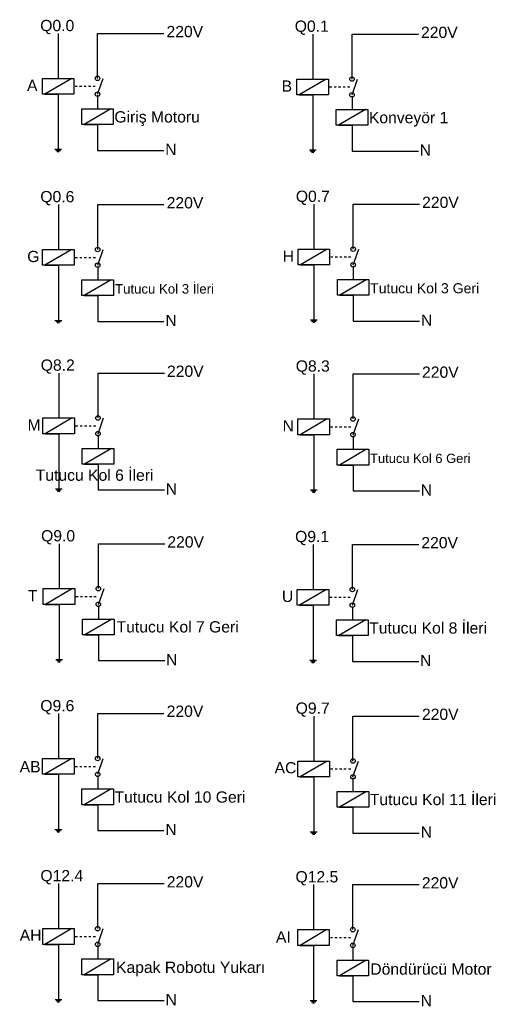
# Model space of a CAD drawing. Header units: centimetres. Extents: x 1520 to 4009, y 956 to 2116.
# Drawn here: x 2229 to 2789, y 956 to 2115 of the extents above; entities that cross this region are included whole.
import ezdxf

# ---------------------------------------------------------------- set-up
doc = ezdxf.new("R2010")
doc.units = ezdxf.units.CM
doc.styles.get("Standard").update_dxf_attribs({"font": 'arial.ttf'})

msp = doc.modelspace()

# ---------------------------------------------------------------- linework, layer by layer
for p, q in [((2274.5, 2099.2), (2274.5, 2046.3)), ((2320.8, 2046.3), (2320.8, 2099.2)), ((2320.8, 2099.2), (2398.8, 2099.2)), ((2573.8, 2098.3), (2573.8, 2045.5)), ((2620.1, 2045.5), (2620.1, 2098.3)), ((2620.1, 2098.3), (2698.1, 2098.3)), ((2256, 2027.8), (2256, 2046.3)), ((2256, 2046.3), (2274.5, 2046.3)), ((2290.4, 2046.3), (2258.7, 2027.8)), ((2274.5, 2046.3), (2293, 2046.3)), ((2274.5, 2046.3), (2290.4, 2046.3)), ((2293, 2046.3), (2293, 2027.8)), ((2320.8, 2027.8), (2327.4, 2046.3)), ((2555.3, 2027), (2555.3, 2045.5)), ((2555.3, 2045.5), (2573.8, 2045.5)), ((2589.7, 2045.5), (2558, 2027)), ((2573.8, 2045.5), (2592.4, 2045.5)), ((2573.8, 2045.5), (2589.7, 2045.5)), ((2592.4, 2045.5), (2592.4, 2027)), ((2620.1, 2027), (2626.7, 2045.5)), ((2294.3, 2037), (2297, 2037)), ((2299.6, 2037), (2302.3, 2037)), ((2304.9, 2037), (2307.6, 2037)), ((2310.2, 2037), (2312.9, 2037)), ((2315.5, 2037), (2318.1, 2037)), ((2593.7, 2036.2), (2596.3, 2036.2)), ((2599, 2036.2), (2601.6, 2036.2)), ((2604.2, 2036.2), (2606.9, 2036.2)), ((2609.5, 2036.2), (2612.2, 2036.2)), ((2614.8, 2036.2), (2617.5, 2036.2)), ((2261.3, 2027.8), (2256, 2027.8)), ((2258.7, 2027.8), (2274.5, 2027.8)), ((2262.6, 2027.8), (2261.3, 2027.8)), ((2293, 2027.8), (2262.6, 2027.8)), ((2274.5, 2027.8), (2274.5, 1963)), ((2320.8, 2026.5), (2320.8, 2010.6)), ((2560.6, 2027), (2555.3, 2027)), ((2558, 2027), (2573.8, 2027)), ((2562, 2027), (2560.6, 2027)), ((2592.4, 2027), (2562, 2027)), ((2573.8, 2027), (2573.8, 1962.2)), ((2620.1, 2025.6), (2620.1, 2009.8)), ((2302.3, 1992.1), (2302.3, 2010.6)), ((2302.3, 2010.6), (2320.8, 2010.6)), ((2336.6, 2010.6), (2304.9, 1992.1)), ((2320.8, 2010.6), (2339.3, 2010.6)), ((2320.8, 2010.6), (2336.6, 2010.6)), ((2339.3, 2010.6), (2339.3, 1992.1)), ((2601.6, 1991.3), (2601.6, 2009.8)), ((2601.6, 2009.8), (2620.1, 2009.8)), ((2636, 2009.8), (2604.2, 1991.3)), ((2620.1, 2009.8), (2638.6, 2009.8)), ((2620.1, 2009.8), (2636, 2009.8)), ((2638.6, 2009.8), (2638.6, 1991.3)), ((2307.6, 1992.1), (2302.3, 1992.1)), ((2304.9, 1992.1), (2320.8, 1992.1)), ((2308.9, 1992.1), (2307.6, 1992.1)), ((2339.3, 1992.1), (2308.9, 1992.1)), ((2320.8, 1992.1), (2320.8, 1961.7)), ((2606.9, 1991.3), (2601.6, 1991.3)), ((2604.2, 1991.3), (2620.1, 1991.3)), ((2608.2, 1991.3), (2606.9, 1991.3)), ((2638.6, 1991.3), (2608.2, 1991.3)), ((2620.1, 1991.3), (2620.1, 1960.9)), ((2270.6, 1963), (2278.5, 1963)), ((2271.9, 1961.7), (2277.2, 1961.7)), ((2273.2, 1960.4), (2275.8, 1960.4)), ((2320.8, 1961.7), (2398.8, 1961.7)), ((2569.9, 1962.2), (2577.8, 1962.2)), ((2571.2, 1960.9), (2576.5, 1960.9)), ((2572.5, 1959.6), (2575.2, 1959.6)), ((2620.1, 1960.9), (2698.1, 1960.9)), ((2274.7, 1898.1), (2274.7, 1845.3)), ((2321, 1845.3), (2321, 1898.1)), ((2321, 1898.1), (2398.9, 1898.1)), ((2575.2, 1898.6), (2575.2, 1845.7)), ((2621.4, 1845.7), (2621.4, 1898.6)), ((2621.4, 1898.6), (2699.4, 1898.6)), ((2256.2, 1826.8), (2256.2, 1845.3)), ((2256.2, 1845.3), (2274.7, 1845.3)), ((2290.6, 1845.3), (2258.8, 1826.8)), ((2274.7, 1845.3), (2293.2, 1845.3)), ((2274.7, 1845.3), (2290.6, 1845.3)), ((2293.2, 1845.3), (2293.2, 1826.8)), ((2321, 1826.8), (2327.6, 1845.3)), ((2556.7, 1827.2), (2556.7, 1845.7)), ((2556.7, 1845.7), (2575.2, 1845.7)), ((2591, 1845.7), (2559.3, 1827.2)), ((2575.2, 1845.7), (2593.7, 1845.7)), ((2575.2, 1845.7), (2591, 1845.7)), ((2593.7, 1845.7), (2593.7, 1827.2)), ((2621.4, 1827.2), (2628, 1845.7)), ((2294.5, 1836), (2297.2, 1836)), ((2299.8, 1836), (2302.5, 1836)), ((2305.1, 1836), (2307.7, 1836)), ((2310.4, 1836), (2313, 1836)), ((2315.7, 1836), (2318.3, 1836)), ((2595, 1836.5), (2597.6, 1836.5)), ((2600.3, 1836.5), (2602.9, 1836.5)), ((2605.6, 1836.5), (2608.2, 1836.5)), ((2610.8, 1836.5), (2613.5, 1836.5)), ((2616.1, 1836.5), (2618.8, 1836.5)), ((2261.5, 1826.8), (2256.2, 1826.8)), ((2258.8, 1826.8), (2274.7, 1826.8)), ((2262.8, 1826.8), (2261.5, 1826.8)), ((2293.2, 1826.8), (2262.8, 1826.8)), ((2274.7, 1826.8), (2274.7, 1762)), ((2321, 1825.4), (2321, 1809.6)), ((2561.9, 1827.2), (2556.7, 1827.2)), ((2559.3, 1827.2), (2575.2, 1827.2)), ((2563.3, 1827.2), (2561.9, 1827.2)), ((2593.7, 1827.2), (2563.3, 1827.2)), ((2575.2, 1827.2), (2575.2, 1762.5)), ((2621.4, 1825.9), (2621.4, 1810)), ((2302.5, 1791.1), (2302.5, 1809.6)), ((2302.5, 1809.6), (2321, 1809.6)), ((2336.8, 1809.6), (2305.1, 1791.1)), ((2321, 1809.6), (2339.5, 1809.6)), ((2321, 1809.6), (2336.8, 1809.6)), ((2339.5, 1809.6), (2339.5, 1791.1)), ((2602.9, 1791.5), (2602.9, 1810)), ((2602.9, 1810), (2621.4, 1810)), ((2637.3, 1810), (2605.6, 1791.5)), ((2621.4, 1810), (2639.9, 1810)), ((2621.4, 1810), (2637.3, 1810)), ((2639.9, 1810), (2639.9, 1791.5)), ((2307.7, 1791.1), (2302.5, 1791.1)), ((2305.1, 1791.1), (2321, 1791.1)), ((2309.1, 1791.1), (2307.7, 1791.1)), ((2339.5, 1791.1), (2309.1, 1791.1)), ((2321, 1791.1), (2321, 1760.7)), ((2608.2, 1791.5), (2602.9, 1791.5)), ((2605.6, 1791.5), (2621.4, 1791.5)), ((2609.5, 1791.5), (2608.2, 1791.5)), ((2639.9, 1791.5), (2609.5, 1791.5)), ((2621.4, 1791.5), (2621.4, 1761.1)), ((2270.7, 1762), (2278.7, 1762)), ((2571.2, 1762.5), (2579.1, 1762.5)), ((2272.1, 1760.7), (2277.3, 1760.7)), ((2273.4, 1759.4), (2276, 1759.4)), ((2321, 1760.7), (2398.9, 1760.7)), ((2572.5, 1761.1), (2577.8, 1761.1)), ((2573.8, 1759.8), (2576.5, 1759.8)), ((2621.4, 1761.1), (2699.4, 1761.1)), ((2275.1, 1700.2), (2275.1, 1647.4)), ((2321.4, 1647.4), (2321.4, 1700.2)), ((2321.4, 1700.2), (2399.4, 1700.2)), ((2575, 1699.1), (2575, 1646.2)), ((2621.3, 1646.2), (2621.3, 1699.1)), ((2621.3, 1699.1), (2699.3, 1699.1)), ((2256.6, 1628.9), (2256.6, 1647.4)), ((2256.6, 1647.4), (2275.1, 1647.4)), ((2291, 1647.4), (2259.3, 1628.9)), ((2275.1, 1647.4), (2293.6, 1647.4)), ((2275.1, 1647.4), (2291, 1647.4)), ((2293.6, 1647.4), (2293.6, 1628.9)), ((2321.4, 1628.9), (2328, 1647.4)), ((2556.5, 1627.7), (2556.5, 1646.2)), ((2556.5, 1646.2), (2575, 1646.2)), ((2590.9, 1646.2), (2559.2, 1627.7)), ((2575, 1646.2), (2593.5, 1646.2)), ((2575, 1646.2), (2590.9, 1646.2)), ((2593.5, 1646.2), (2593.5, 1627.7)), ((2621.3, 1627.7), (2627.9, 1646.2)), ((2294.9, 1638.1), (2297.6, 1638.1)), ((2300.2, 1638.1), (2302.9, 1638.1)), ((2305.5, 1638.1), (2308.2, 1638.1)), ((2310.8, 1638.1), (2313.5, 1638.1)), ((2316.1, 1638.1), (2318.7, 1638.1)), ((2594.9, 1637), (2597.5, 1637)), ((2600.2, 1637), (2602.8, 1637)), ((2605.4, 1637), (2608.1, 1637)), ((2610.7, 1637), (2613.4, 1637)), ((2616, 1637), (2618.7, 1637)), ((2261.9, 1628.9), (2256.6, 1628.9)), ((2259.3, 1628.9), (2275.1, 1628.9)), ((2263.2, 1628.9), (2261.9, 1628.9)), ((2293.6, 1628.9), (2263.2, 1628.9)), ((2275.1, 1628.9), (2275.1, 1564.1)), ((2321.4, 1627.6), (2321.4, 1611.7)), ((2561.8, 1627.7), (2556.5, 1627.7)), ((2559.2, 1627.7), (2575, 1627.7)), ((2563.1, 1627.7), (2561.8, 1627.7)), ((2593.5, 1627.7), (2563.1, 1627.7)), ((2575, 1627.7), (2575, 1563)), ((2621.3, 1626.4), (2621.3, 1610.6)), ((2302.9, 1593.2), (2302.9, 1611.7)), ((2302.9, 1611.7), (2321.4, 1611.7)), ((2337.2, 1611.7), (2305.5, 1593.2)), ((2321.4, 1611.7), (2339.9, 1611.7)), ((2321.4, 1611.7), (2337.2, 1611.7)), ((2339.9, 1611.7), (2339.9, 1593.2)), ((2602.8, 1592.1), (2602.8, 1610.6)), ((2602.8, 1610.6), (2621.3, 1610.6)), ((2637.2, 1610.6), (2605.4, 1592.1)), ((2621.3, 1610.6), (2639.8, 1610.6)), ((2621.3, 1610.6), (2637.2, 1610.6)), ((2639.8, 1610.6), (2639.8, 1592.1)), ((2308.2, 1593.2), (2302.9, 1593.2)), ((2305.5, 1593.2), (2321.4, 1593.2)), ((2309.5, 1593.2), (2308.2, 1593.2)), ((2339.9, 1593.2), (2309.5, 1593.2)), ((2321.4, 1593.2), (2321.4, 1562.8)), ((2608.1, 1592.1), (2602.8, 1592.1)), ((2605.4, 1592.1), (2621.3, 1592.1)), ((2609.4, 1592.1), (2608.1, 1592.1)), ((2639.8, 1592.1), (2609.4, 1592.1)), ((2621.3, 1592.1), (2621.3, 1561.7)), ((2271.2, 1564.1), (2279.1, 1564.1)), ((2272.5, 1562.8), (2277.8, 1562.8)), ((2273.8, 1561.5), (2276.4, 1561.5)), ((2321.4, 1562.8), (2399.4, 1562.8)), ((2571.1, 1563), (2579, 1563)), ((2572.4, 1561.7), (2577.7, 1561.7)), ((2573.7, 1560.3), (2576.4, 1560.3)), ((2621.3, 1561.7), (2699.3, 1561.7)), ((2275.5, 1499.7), (2275.5, 1446.9)), ((2321.8, 1446.9), (2321.8, 1499.7)), ((2321.8, 1499.7), (2399.8, 1499.7)), ((2574.2, 1498.8), (2574.2, 1445.9)), ((2620.5, 1445.9), (2620.5, 1498.8)), ((2620.5, 1498.8), (2698.5, 1498.8)), ((2257, 1428.4), (2257, 1446.9)), ((2257, 1446.9), (2275.5, 1446.9)), ((2291.4, 1446.9), (2259.7, 1428.4)), ((2275.5, 1446.9), (2294, 1446.9)), ((2275.5, 1446.9), (2291.4, 1446.9)), ((2294, 1446.9), (2294, 1428.4)), ((2295.4, 1437.6), (2298, 1437.6)), ((2300.6, 1437.6), (2303.3, 1437.6)), ((2305.9, 1437.6), (2308.6, 1437.6)), ((2311.2, 1437.6), (2313.9, 1437.6)), ((2316.5, 1437.6), (2319.1, 1437.6)), ((2321.8, 1428.4), (2328.4, 1446.9)), ((2555.7, 1427.4), (2555.7, 1445.9)), ((2555.7, 1445.9), (2574.2, 1445.9)), ((2590.1, 1445.9), (2558.4, 1427.4)), ((2574.2, 1445.9), (2592.7, 1445.9)), ((2574.2, 1445.9), (2590.1, 1445.9)), ((2592.7, 1445.9), (2592.7, 1427.4)), ((2620.5, 1427.4), (2627.1, 1445.9)), ((2262.3, 1428.4), (2257, 1428.4)), ((2259.7, 1428.4), (2275.5, 1428.4)), ((2263.6, 1428.4), (2262.3, 1428.4)), ((2294, 1428.4), (2263.6, 1428.4)), ((2275.5, 1428.4), (2275.5, 1363.6)), ((2321.8, 1427), (2321.8, 1411.2)), ((2561, 1427.4), (2555.7, 1427.4)), ((2558.4, 1427.4), (2574.2, 1427.4)), ((2562.3, 1427.4), (2561, 1427.4)), ((2592.7, 1427.4), (2562.3, 1427.4)), ((2574.2, 1427.4), (2574.2, 1362.7)), ((2594.1, 1436.7), (2596.7, 1436.7)), ((2599.3, 1436.7), (2602, 1436.7)), ((2604.6, 1436.7), (2607.3, 1436.7)), ((2609.9, 1436.7), (2612.6, 1436.7)), ((2615.2, 1436.7), (2617.9, 1436.7)), ((2620.5, 1426.1), (2620.5, 1410.3)), ((2303.3, 1392.7), (2303.3, 1411.2)), ((2303.3, 1411.2), (2321.8, 1411.2)), ((2337.6, 1411.2), (2305.9, 1392.7)), ((2321.8, 1411.2), (2340.3, 1411.2)), ((2321.8, 1411.2), (2337.6, 1411.2)), ((2340.3, 1411.2), (2340.3, 1392.7)), ((2602, 1391.8), (2602, 1410.3)), ((2602, 1410.3), (2620.5, 1410.3)), ((2636.4, 1410.3), (2604.6, 1391.8)), ((2620.5, 1410.3), (2639, 1410.3)), ((2620.5, 1410.3), (2636.4, 1410.3)), ((2639, 1410.3), (2639, 1391.8)), ((2308.6, 1392.7), (2303.3, 1392.7)), ((2305.9, 1392.7), (2321.8, 1392.7)), ((2309.9, 1392.7), (2308.6, 1392.7)), ((2340.3, 1392.7), (2309.9, 1392.7)), ((2321.8, 1392.7), (2321.8, 1362.3)), ((2607.3, 1391.8), (2602, 1391.8)), ((2604.6, 1391.8), (2620.5, 1391.8)), ((2608.6, 1391.8), (2607.3, 1391.8)), ((2639, 1391.8), (2608.6, 1391.8)), ((2620.5, 1391.8), (2620.5, 1361.4)), ((2271.6, 1363.6), (2279.5, 1363.6)), ((2272.9, 1362.3), (2278.2, 1362.3)), ((2274.2, 1361), (2276.9, 1361)), ((2321.8, 1362.3), (2399.8, 1362.3)), ((2570.3, 1362.7), (2578.2, 1362.7)), ((2571.6, 1361.4), (2576.9, 1361.4)), ((2572.9, 1360), (2575.6, 1360)), ((2620.5, 1361.4), (2698.5, 1361.4)), ((2274.7, 1300.2), (2274.7, 1247.3)), ((2321, 1247.3), (2321, 1300.2)), ((2321, 1300.2), (2398.9, 1300.2)), ((2575, 1297.2), (2575, 1244.4)), ((2621.2, 1244.4), (2621.2, 1297.2)), ((2621.2, 1297.2), (2699.2, 1297.2)), ((2256.2, 1228.8), (2256.2, 1247.3)), ((2256.2, 1247.3), (2274.7, 1247.3)), ((2290.6, 1247.3), (2258.8, 1228.8)), ((2274.7, 1247.3), (2293.2, 1247.3)), ((2274.7, 1247.3), (2290.6, 1247.3)), ((2293.2, 1247.3), (2293.2, 1228.8)), ((2321, 1228.8), (2327.6, 1247.3)), ((2556.5, 1225.9), (2556.5, 1244.4)), ((2556.5, 1244.4), (2575, 1244.4)), ((2590.8, 1244.4), (2559.1, 1225.9)), ((2575, 1244.4), (2593.5, 1244.4)), ((2575, 1244.4), (2590.8, 1244.4)), ((2593.5, 1244.4), (2593.5, 1225.9)), ((2621.2, 1225.9), (2627.8, 1244.4)), ((2261.5, 1228.8), (2256.2, 1228.8)), ((2258.8, 1228.8), (2274.7, 1228.8)), ((2262.8, 1228.8), (2261.5, 1228.8)), ((2293.2, 1228.8), (2262.8, 1228.8)), ((2274.7, 1228.8), (2274.7, 1164.1)), ((2294.5, 1238.1), (2297.2, 1238.1)), ((2299.8, 1238.1), (2302.5, 1238.1)), ((2305.1, 1238.1), (2307.7, 1238.1)), ((2310.4, 1238.1), (2313, 1238.1)), ((2315.7, 1238.1), (2318.3, 1238.1)), ((2594.8, 1235.1), (2597.4, 1235.1)), ((2600.1, 1235.1), (2602.7, 1235.1)), ((2605.4, 1235.1), (2608, 1235.1)), ((2610.6, 1235.1), (2613.3, 1235.1)), ((2615.9, 1235.1), (2618.6, 1235.1)), ((2321, 1227.5), (2321, 1211.6)), ((2561.7, 1225.9), (2556.5, 1225.9)), ((2559.1, 1225.9), (2575, 1225.9)), ((2563.1, 1225.9), (2561.7, 1225.9)), ((2593.5, 1225.9), (2563.1, 1225.9)), ((2575, 1225.9), (2575, 1161.1)), ((2621.2, 1224.5), (2621.2, 1208.7)), ((2302.5, 1193.1), (2302.5, 1211.6)), ((2302.5, 1211.6), (2321, 1211.6)), ((2336.8, 1211.6), (2305.1, 1193.1)), ((2321, 1211.6), (2339.5, 1211.6)), ((2321, 1211.6), (2336.8, 1211.6)), ((2339.5, 1211.6), (2339.5, 1193.1)), ((2602.7, 1190.2), (2602.7, 1208.7)), ((2602.7, 1208.7), (2621.2, 1208.7)), ((2637.1, 1208.7), (2605.4, 1190.2)), ((2621.2, 1208.7), (2639.7, 1208.7)), ((2621.2, 1208.7), (2637.1, 1208.7)), ((2639.7, 1208.7), (2639.7, 1190.2)), ((2307.7, 1193.1), (2302.5, 1193.1)), ((2305.1, 1193.1), (2321, 1193.1)), ((2309.1, 1193.1), (2307.7, 1193.1)), ((2339.5, 1193.1), (2309.1, 1193.1)), ((2321, 1193.1), (2321, 1162.7)), ((2608, 1190.2), (2602.7, 1190.2)), ((2605.4, 1190.2), (2621.2, 1190.2)), ((2609.3, 1190.2), (2608, 1190.2)), ((2639.7, 1190.2), (2609.3, 1190.2)), ((2621.2, 1190.2), (2621.2, 1159.8)), ((2270.7, 1164.1), (2278.7, 1164.1)), ((2272.1, 1162.7), (2277.3, 1162.7)), ((2273.4, 1161.4), (2276, 1161.4)), ((2321, 1162.7), (2398.9, 1162.7)), ((2571, 1161.1), (2578.9, 1161.1)), ((2572.3, 1159.8), (2577.6, 1159.8)), ((2621.2, 1159.8), (2699.2, 1159.8)), ((2573.6, 1158.5), (2576.3, 1158.5)), ((2274.8, 1100.4), (2274.8, 1047.5)), ((2321, 1047.5), (2321, 1100.4)), ((2321, 1100.4), (2399, 1100.4)), ((2574.8, 1099.2), (2574.8, 1046.3)), ((2621, 1046.3), (2621, 1099.2)), ((2621, 1099.2), (2699, 1099.2)), ((2256.3, 1029), (2256.3, 1047.5)), ((2256.3, 1047.5), (2274.8, 1047.5)), ((2290.6, 1047.5), (2258.9, 1029)), ((2274.8, 1047.5), (2293.3, 1047.5)), ((2274.8, 1047.5), (2290.6, 1047.5)), ((2293.3, 1047.5), (2293.3, 1029)), ((2321, 1029), (2327.6, 1047.5)), ((2556.3, 1027.8), (2556.3, 1046.3)), ((2556.3, 1046.3), (2574.8, 1046.3)), ((2590.6, 1046.3), (2558.9, 1027.8)), ((2574.8, 1046.3), (2593.3, 1046.3)), ((2574.8, 1046.3), (2590.6, 1046.3)), ((2593.3, 1046.3), (2593.3, 1027.8)), ((2621, 1027.8), (2627.6, 1046.3)), ((2294.6, 1038.3), (2297.2, 1038.3)), ((2299.9, 1038.3), (2302.5, 1038.3)), ((2305.2, 1038.3), (2307.8, 1038.3)), ((2310.5, 1038.3), (2313.1, 1038.3)), ((2315.8, 1038.3), (2318.4, 1038.3)), ((2594.6, 1037.1), (2597.3, 1037.1)), ((2599.9, 1037.1), (2602.5, 1037.1)), ((2605.2, 1037.1), (2607.8, 1037.1)), ((2610.5, 1037.1), (2613.1, 1037.1)), ((2615.8, 1037.1), (2618.4, 1037.1)), ((2261.6, 1029), (2256.3, 1029)), ((2258.9, 1029), (2274.8, 1029)), ((2262.9, 1029), (2261.6, 1029)), ((2293.3, 1029), (2262.9, 1029)), ((2274.8, 1029), (2274.8, 964.3)), ((2321, 1027.7), (2321, 1011.9)), ((2561.6, 1027.8), (2556.3, 1027.8)), ((2558.9, 1027.8), (2574.8, 1027.8)), ((2562.9, 1027.8), (2561.6, 1027.8)), ((2593.3, 1027.8), (2562.9, 1027.8)), ((2574.8, 1027.8), (2574.8, 963)), ((2621, 1026.5), (2621, 1010.6)), ((2302.5, 993.4), (2302.5, 1011.9)), ((2302.5, 1011.9), (2321, 1011.9)), ((2336.9, 1011.9), (2305.2, 993.4)), ((2321, 1011.9), (2339.5, 1011.9)), ((2321, 1011.9), (2336.9, 1011.9)), ((2339.5, 1011.9), (2339.5, 993.4)), ((2602.5, 992.1), (2602.5, 1010.6)), ((2602.5, 1010.6), (2621, 1010.6)), ((2636.9, 1010.6), (2605.2, 992.1)), ((2621, 1010.6), (2639.5, 1010.6)), ((2621, 1010.6), (2636.9, 1010.6)), ((2639.5, 1010.6), (2639.5, 992.1)), ((2307.8, 993.4), (2302.5, 993.4)), ((2305.2, 993.4), (2321, 993.4)), ((2309.1, 993.4), (2307.8, 993.4)), ((2339.5, 993.4), (2309.1, 993.4)), ((2321, 993.4), (2321, 963)), ((2607.8, 992.1), (2602.5, 992.1)), ((2605.2, 992.1), (2621, 992.1)), ((2609.1, 992.1), (2607.8, 992.1)), ((2639.5, 992.1), (2609.1, 992.1)), ((2621, 992.1), (2621, 961.7)), ((2270.8, 964.3), (2278.7, 964.3)), ((2272.1, 963), (2277.4, 963)), ((2321, 963), (2399, 963)), ((2570.8, 963), (2578.7, 963)), ((2273.5, 961.6), (2276.1, 961.6)), ((2572.1, 961.7), (2577.4, 961.7)), ((2573.5, 960.4), (2576.1, 960.4)), ((2621, 961.7), (2699, 961.7))]:
    msp.add_line(p, q)
for centre in [(2320.8, 2046.3), (2620.1, 2045.5), (2320.8, 2027.8), (2620.1, 2027), (2321, 1845.3), (2621.4, 1845.7), (2321, 1826.8), (2621.4, 1827.2), (2321.4, 1647.4), (2621.3, 1646.2), (2321.4, 1628.9), (2621.3, 1627.7), (2321.8, 1446.9), (2620.5, 1445.9), (2321.8, 1428.4), (2620.5, 1427.4), (2321, 1247.3), (2621.2, 1244.4), (2321, 1228.8), (2621.2, 1225.9), (2321, 1047.5), (2621, 1046.3), (2321, 1029), (2621, 1027.8)]:
    msp.add_circle(centre, 2.64)

# ---------------------------------------------------------------- texts
for s, height, p in [('Q0.0', 13.22, (2253.4, 2101.8)), ('Q0.1', 13.22, (2552.7, 2101)), ('220V', 13.22, (2401.9, 2094.7)), ('220V', 13.22, (2701.2, 2093.8)), ('A', 13.2, (2237.9, 2031.5)), ('B', 13.2, (2537.3, 2030.7)), ('Giriş Motoru', 13.217, (2340.6, 1994.5)), ('Konveyör 1', 13.22, (2639.9, 1993.7)), ('N', 13.2, (2400.4, 1956.3)), ('N', 13.2, (2699.7, 1955.5)), ('Q0.6', 13.22, (2253.5, 1900.8)), ('Q0.7', 13.22, (2554, 1901.2)), ('220V', 13.22, (2402.1, 1893.6)), ('220V', 13.22, (2702.5, 1894.1)), ('G', 13.2, (2238.1, 1830.5)), ('H', 13.2, (2538.6, 1830.9)), ('Tutucu Kol 3 İleri', 11.102, (2341.4, 1793.5)), ('Tutucu Kol 3 Geri', 11.792, (2641.4, 1793.9)), ('N', 13.2, (2400.6, 1755.3)), ('N', 13.2, (2701.1, 1755.7)), ('Q8.2', 13.22, (2254, 1702.9)), ('220V', 13.22, (2402.5, 1695.7)), ('Q8.3', 13.22, (2553.9, 1701.8)), ('220V', 13.22, (2702.4, 1694.6)), ('M', 13.2, (2238.5, 1632.6)), ('N', 13.2, (2538.4, 1631.5)), ('Tutucu Kol 6 Geri', 10.864, (2641.3, 1594.5)), ('Tutucu Kol 6 İleri', 13.217, (2248.1, 1573.6)), ('N', 13.2, (2401, 1557.4)), ('N', 13.2, (2700.9, 1556.2)), ('Q9.0', 13.22, (2254.4, 1502.4)), ('220V', 13.22, (2402.9, 1495.2)), ('Q9.1', 13.22, (2553.1, 1501.5)), ('220V', 13.22, (2701.6, 1494.3)), ('T', 13.2, (2238.9, 1432.1)), ('U', 13.2, (2537.6, 1431.2)), ('Tutucu Kol 7 Geri', 13.217, (2343.2, 1395.4)), ('Tutucu Kol 8 İleri', 13.217, (2640.3, 1394.1)), ('N', 13.2, (2401.4, 1356.8)), ('N', 13.2, (2700.1, 1355.9)), ('Q9.6', 13.22, (2253.5, 1302.8)), ('220V', 13.22, (2402.1, 1296.3)), ('Q9.7', 13.22, (2553.8, 1299.9)), ('220V', 13.22, (2702.3, 1292.7)), ('AB', 13.22, (2229.2, 1231.1)), ('AC', 13.22, (2529, 1229.9)), ('Tutucu Kol 10 Geri', 13.217, (2340.8, 1195.5)), ('Tutucu Kol 11 İleri', 13.217, (2641, 1192.6)), ('N', 13.2, (2400.6, 1157.3)), ('N', 13.2, (2700.9, 1154.3)), ('Q12.4', 13.22, (2253.6, 1103.1)), ('Q12.5', 13.22, (2553.6, 1101.8)), ('220V', 13.22, (2402.2, 1095.9)), ('220V', 13.22, (2702.2, 1094.7)), ('AH', 13.22, (2229.3, 1033.2)), ('AI', 13.22, (2530.6, 1031.1)), ('Kapak Robotu Yukarı', 13.217, (2342.5, 995.5)), ('Döndürücü Motor', 13.217, (2641.6, 993.4)), ('N', 13.2, (2400.7, 957.5)), ('N', 13.2, (2700.7, 956.3))]:
    msp.add_text(s, height=height).set_placement(p)

doc.saveas('drawing.dxf')
